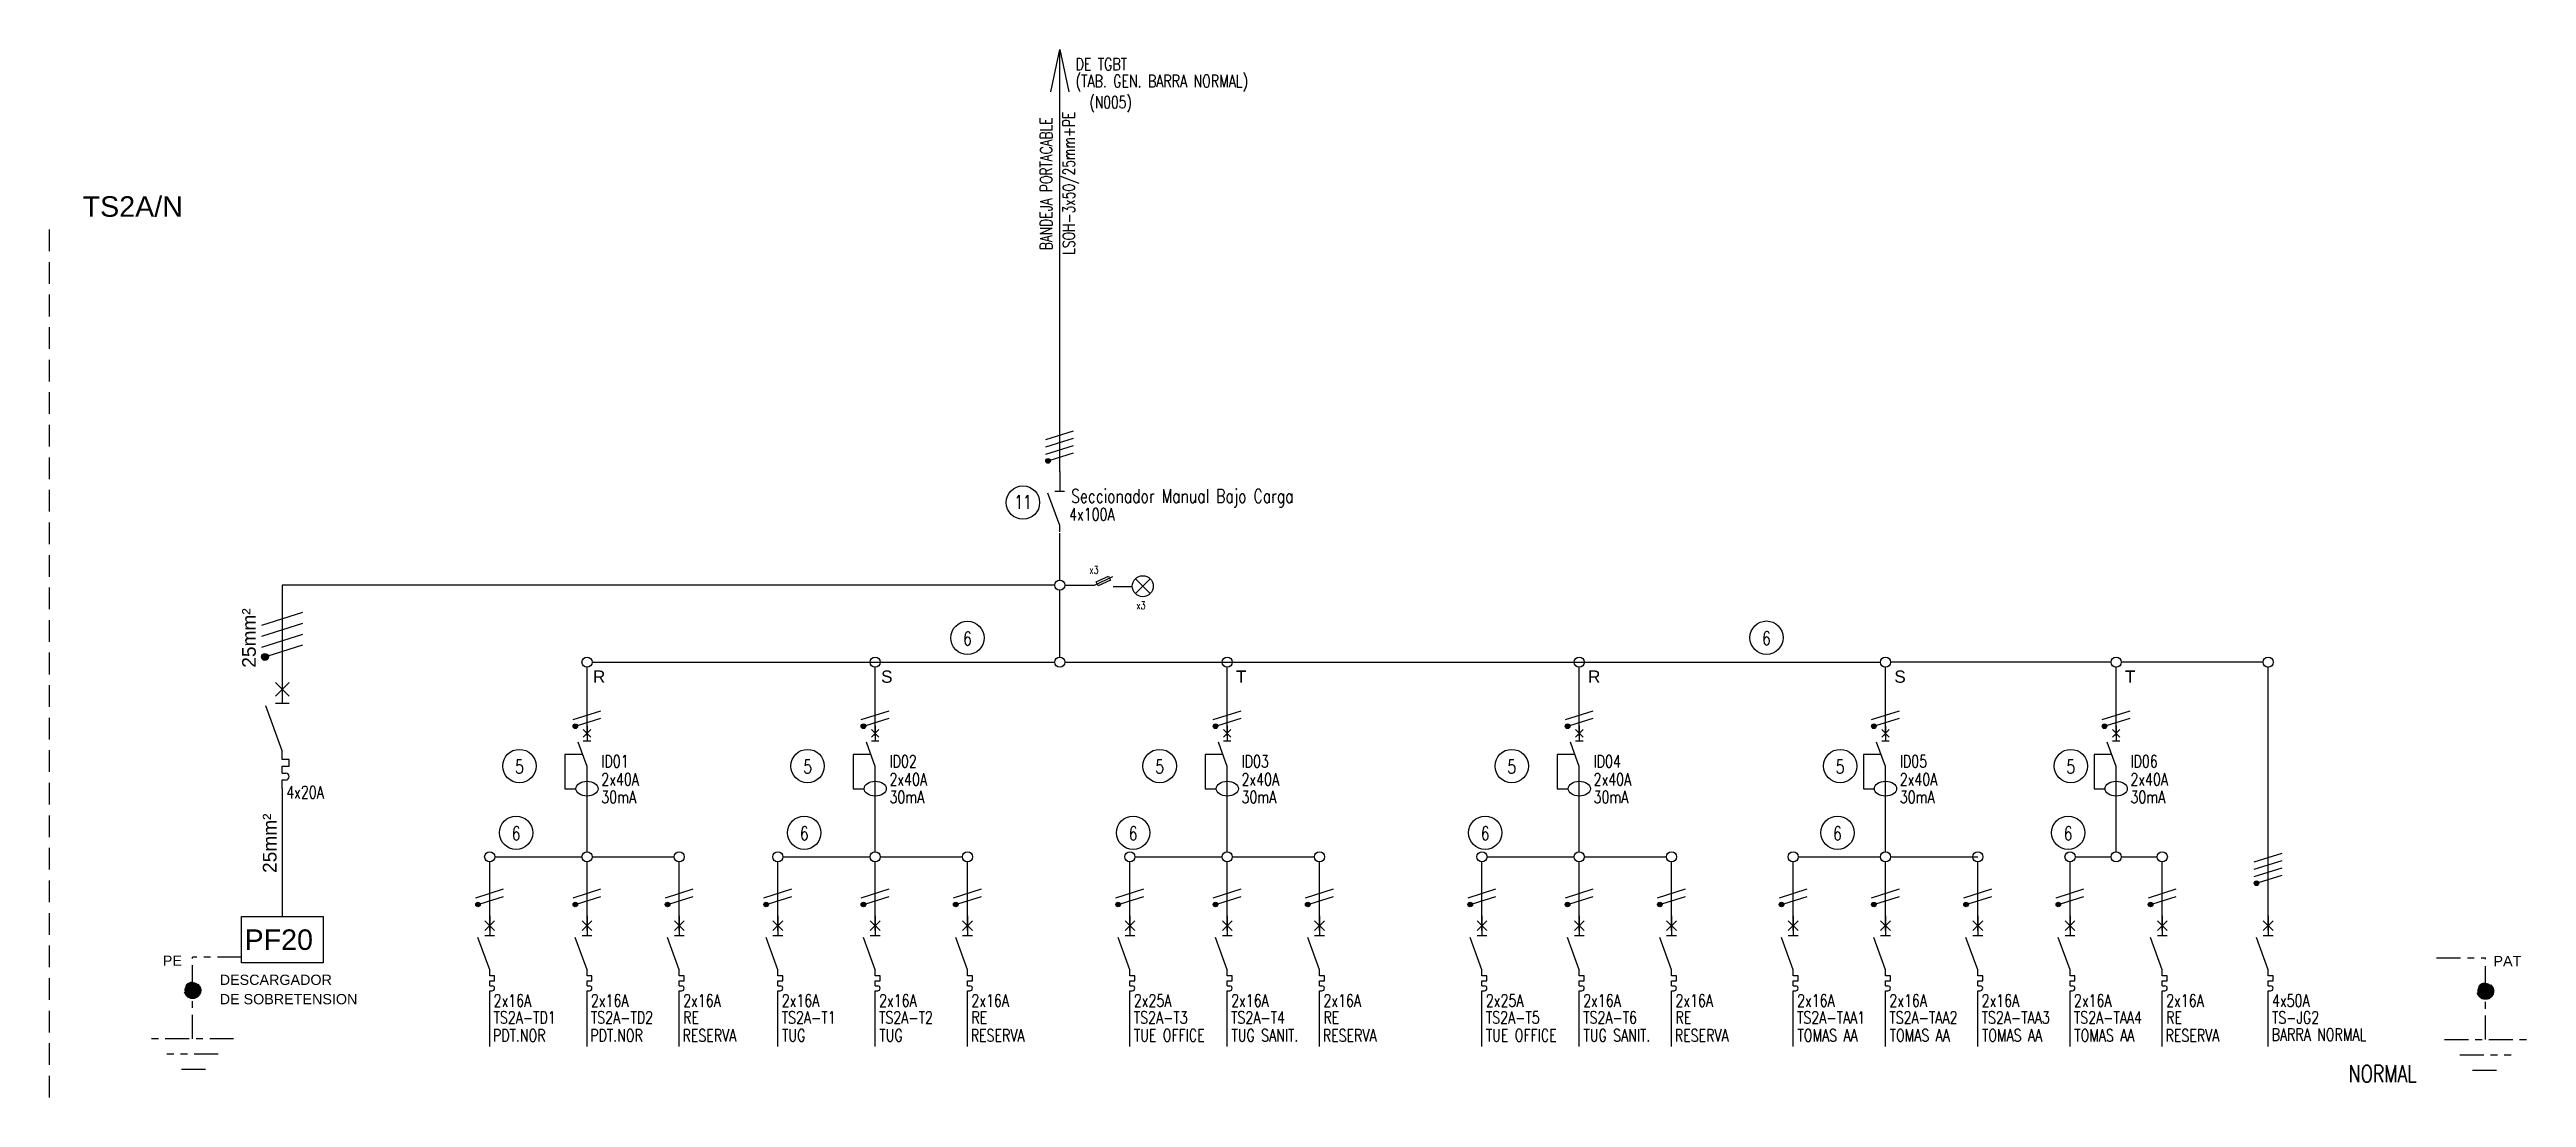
# Model space of a CAD drawing. Extents: x 3617.4 to 3653.6, y 1528 to 1543.3.
import ezdxf
from ezdxf.enums import TextEntityAlignment as Align

# ---------------------------------------------------------------- set-up
doc = ezdxf.new("R2010")
doc.units = 0
doc.linetypes.add('OCJ-ESQ UNI-CORREGIDOS IDO.br$0$DASHED', pattern=[19.05, 12.7, -6.35])
doc.linetypes.add('OCJ-ESQ UNI-CORREGIDOS IDO.br$0$EJE_5', pattern=[7.1, 5, -1, 0.1, -1])
for name, color, linetype in [('OCJ-ESQ UNI-CORREGIDOS IDO.br$0$00-IE', 1, 'Continuous'), ('OCJ-ESQ UNI-CORREGIDOS IDO.br$0$00-IE-CABLES', 10, 'Continuous'), ('OCJ-ESQ UNI-CORREGIDOS IDO.br$0$01-ELE-APARATOS', 170, 'Continuous'), ('OCJ-ESQ UNI-CORREGIDOS IDO.br$0$CABLES', 10, 'Continuous'), ('OCJ-ESQ UNI-CORREGIDOS IDO.br$0$ELECTRIC', 4, 'Continuous'), ('OCJ-ESQ UNI-CORREGIDOS IDO.br$0$PAT', 80, 'Continuous'), ('OCJ-ESQ UNI-CORREGIDOS IDO.br$0$TEXTO', 7, 'Continuous'), ('OCJ-ESQ UNI-CORREGIDOS IDO.br$0$Textos', 4, 'Continuous')]:
    doc.layers.add(name, color=color, linetype=linetype)
doc.styles.add('OCJ-ESQ UNI-CORREGIDOS IDO.br$0$ARIAL', font='Arial.ttf', dxfattribs={"height": 0.2})
doc.styles.add('OCJ-ESQ UNI-CORREGIDOS IDO.br$0$COTAS', font='SANSS___.TTF', dxfattribs={"width": 0.7})
doc.styles.add('OCJ-ESQ UNI-CORREGIDOS IDO.br$0$Electricidad', font='ROMANS.SHX', dxfattribs={"width": 0.75, "height": 0.175})
doc.styles.add('OCJ-ESQ UNI-CORREGIDOS IDO.br$0$Standard', font='Arial.ttf')

# ---------------------------------------------------------------- blocks, each defined once
blk = doc.blocks.new('OCJ-ESQ UNI-CORREGIDOS IDO.br$0$Unif-Interruptor-Term')
for p, q in [((0, -1.013), (0.045, -1.013)), ((0, -1.103), (0.045, -1.103))]:
    blk.add_line(p, q)
for points in [[(-0.09, 0.177), (0.09, -0.003)], [(-0.09, -0.003), (0.09, 0.177)], [(0, 0.267), (0, -0.093)], [(0, -0.72), (-0.215, -0.128)], [(-0.09, -0.093), (0.09, -0.093)], [(0, -0.833), (0, -0.72)], [(0, -0.923), (0.09, -0.923), (0.09, -0.833), (0, -0.833)], [(0, -1.013), (0, -0.923)], [(0, -1.215), (0, -1.103)]]:
    blk.add_lwpolyline(points)
blk.add_arc((0.045, -1.058), 0.045, 270, 90)
blk = doc.blocks.new('OCJ-ESQ UNI-CORREGIDOS IDO.br$0$Unif-Interruptor-Dif')
for points in [[(-0.068, 0.11), (0.068, -0.025)], [(-0.068, -0.025), (0.068, 0.11)], [(0, 0.177), (0, -0.093)], [(-0.081, -0.343), (-0.405, -0.343), (-0.405, -0.97), (-0.202, -0.97)], [(0, -0.565), (-0.162, -0.121)], [(-0.068, -0.093), (0.068, -0.093)], [(0, -1.308), (0, -0.565)]]:
    blk.add_lwpolyline(points)
blk.add_ellipse((0, -0.97), major_axis=(0.203, 0), ratio=0.670814)
blk = doc.blocks.new('OCJ-ESQ UNI-CORREGIDOS IDO.br$0$A$C7AFF483F')
for points in [[(0, 0.88), (0, 0.592)], [(0, 0.09), (-0.172, 0.564)], [(-0.072, 0.592), (0.072, 0.592)], [(0, 0), (0, 0.09)]]:
    blk.add_lwpolyline(points)
blk = doc.blocks.new('OCJ-ESQ UNI-CORREGIDOS IDO.br$0$ITM')
at = {"layer": 'OCJ-ESQ UNI-CORREGIDOS IDO.br$0$01-ELE-APARATOS'}
for p, q in [((0, 0.225), (0.05, 0.225)), ((0, 0.125), (0.05, 0.125))]:
    blk.add_line(p, q, dxfattribs=at)
for points in [[(-0.1, 1.55), (0.1, 1.35)], [(-0.1, 1.35), (0.1, 1.55)], [(0, 1.65), (0, 1.25)], [(0, 0.55), (-0.239, 1.208)], [(-0.1, 1.25), (0.1, 1.25)], [(0, 0.425), (0, 0.55)], [(0, 0.325), (0.1, 0.325), (0.1, 0.425), (0, 0.425)], [(0, 0.225), (0, 0.325)], [(0, 0), (0, 0.125)]]:
    blk.add_lwpolyline(points, dxfattribs=at)
blk.add_arc((0.05, 0.175), 0.05, 270, 90, dxfattribs=at)

msp = doc.modelspace()

# ---------------------------------------------------------------- hatches: boundary and pattern name
at = {"layer": 'OCJ-ESQ UNI-CORREGIDOS IDO.br$0$00-IE-CABLES'}
for points in [[(3631.943, 1537.269, 1), (3631.998, 1537.309, 1)], [(3625.026, 1533.387, 1), (3625.081, 1533.427, 1)], [(3629.243, 1533.387, 1), (3629.298, 1533.427, 1)], [(3634.394, 1533.387, 1), (3634.449, 1533.427, 1)], [(3639.545, 1533.387, 1), (3639.6, 1533.427, 1)], [(3644.026, 1533.387, 1), (3644.08, 1533.427, 1)], [(3647.401, 1533.387, 1), (3647.455, 1533.427, 1)], [(3649.624, 1531.09, 1), (3649.679, 1531.129, 1)], [(3623.602, 1530.78, 1), (3623.657, 1530.819, 1)], [(3625.027, 1530.78, 1), (3625.081, 1530.819, 1)], [(3626.377, 1530.78, 1), (3626.431, 1530.819, 1)], [(3627.819, 1530.78, 1), (3627.874, 1530.819, 1)], [(3629.243, 1530.78, 1), (3629.298, 1530.819, 1)], [(3630.593, 1530.78, 1), (3630.648, 1530.819, 1)], [(3632.97, 1530.78, 1), (3633.025, 1530.819, 1)], [(3634.394, 1530.78, 1), (3634.449, 1530.819, 1)], [(3635.744, 1530.78, 1), (3635.799, 1530.819, 1)], [(3638.121, 1530.78, 1), (3638.176, 1530.819, 1)], [(3639.545, 1530.78, 1), (3639.6, 1530.819, 1)], [(3640.895, 1530.78, 1), (3640.95, 1530.819, 1)], [(3642.676, 1530.78, 1), (3642.73, 1530.819, 1)], [(3644.026, 1530.78, 1), (3644.08, 1530.819, 1)], [(3645.376, 1530.78, 1), (3645.43, 1530.819, 1)], [(3646.726, 1530.78, 1), (3646.78, 1530.819, 1)], [(3648.076, 1530.78, 1), (3648.13, 1530.819, 1)]]:
    msp.add_hatch(color=256, dxfattribs=at).paths.add_polyline_path(points)
at = {"layer": 'OCJ-ESQ UNI-CORREGIDOS IDO.br$0$CABLES'}
msp.add_hatch(color=256, dxfattribs=at).paths.add_polyline_path([(3620.553, 1534.45, 1), (3620.472, 1534.391, 1)])
at = {"layer": 'OCJ-ESQ UNI-CORREGIDOS IDO.br$0$PAT', "linetype": 'OCJ-ESQ UNI-CORREGIDOS IDO.br$0$EJE_5', "ltscale": 0.07}
h = msp.add_hatch(color=256, dxfattribs=at)
h.paths.add_polyline_path([(3619.334, 1529.543), (3619.574, 1529.543, 1)])
h.paths.add_polyline_path([(3619.574, 1529.543), (3619.454, 1529.543), (3619.454, 1529.423, 0.414214)])
h.paths.add_polyline_path([(3619.454, 1529.543), (3619.334, 1529.543, 0.414214), (3619.454, 1529.423)])
h = msp.add_hatch(color=256, dxfattribs=at)
h.paths.add_polyline_path([(3653.123, 1529.531), (3652.883, 1529.531, -1)])
h.paths.add_polyline_path([(3652.883, 1529.531), (3653.003, 1529.531), (3653.003, 1529.411, -0.414214)])
h.paths.add_polyline_path([(3653.003, 1529.531), (3653.123, 1529.531, -0.414214), (3653.003, 1529.411)])

# ---------------------------------------------------------------- linework, layer by layer
at = {"layer": 'OCJ-ESQ UNI-CORREGIDOS IDO.br$0$00-IE'}
for p, q in [((3620.767, 1535.472), (3620.767, 1534.146)), ((3632.068, 1535.472), (3620.767, 1535.472)), ((3620.767, 1532.496), (3620.767, 1530.625))]:
    msp.add_line(p, q, dxfattribs=at)
for points in [[(3632.216, 1535.472), (3632.652, 1535.472), (3632.921, 1535.597)], [(3632.924, 1535.45), (3633.202, 1535.45)]]:
    msp.add_lwpolyline(points, dxfattribs=at)
msp.add_lwpolyline([(3632.676, 1535.518), (3632.857, 1535.601), (3632.884, 1535.543), (3632.703, 1535.46)], close=True, dxfattribs=at)
at = {"layer": 'OCJ-ESQ UNI-CORREGIDOS IDO.br$0$00-IE-CABLES'}
for p, q in [((3632.142, 1537.129), (3632.142, 1543.309)), ((3632.142, 1535.546), (3632.142, 1536.231)), ((3632.142, 1534.419), (3632.142, 1535.398)), ((3625.225, 1533.269), (3625.225, 1534.271)), ((3625.299, 1534.345), (3632.068, 1534.345)), ((3629.442, 1533.269), (3629.442, 1534.271)), ((3632.216, 1534.345), (3644.15, 1534.345)), ((3634.593, 1533.269), (3634.593, 1534.271)), ((3639.744, 1533.269), (3639.744, 1534.271)), ((3644.224, 1533.269), (3644.224, 1534.271)), ((3647.525, 1534.345), (3644.298, 1534.345)), ((3647.599, 1533.269), (3647.599, 1534.271)), ((3649.749, 1534.346), (3647.673, 1534.346)), ((3649.823, 1530.419), (3649.823, 1534.271)), ((3625.225, 1531.569), (3625.225, 1532.371)), ((3629.442, 1531.569), (3629.442, 1532.371)), ((3634.593, 1531.569), (3634.593, 1532.371)), ((3639.744, 1531.569), (3639.744, 1532.371)), ((3644.224, 1531.569), (3644.224, 1532.371)), ((3647.599, 1531.569), (3647.599, 1532.371)), ((3623.801, 1530.419), (3623.801, 1531.421)), ((3623.875, 1531.495), (3625.151, 1531.495)), ((3625.225, 1530.419), (3625.225, 1531.421)), ((3625.299, 1531.495), (3626.501, 1531.495)), ((3626.575, 1530.419), (3626.575, 1531.421)), ((3628.018, 1530.419), (3628.018, 1531.421)), ((3628.092, 1531.495), (3629.368, 1531.495)), ((3629.442, 1530.419), (3629.442, 1531.421)), ((3629.516, 1531.495), (3630.718, 1531.495)), ((3630.792, 1530.419), (3630.792, 1531.421)), ((3633.169, 1530.419), (3633.169, 1531.421)), ((3633.243, 1531.495), (3634.519, 1531.495)), ((3634.593, 1530.419), (3634.593, 1531.421)), ((3634.667, 1531.495), (3635.869, 1531.495)), ((3635.943, 1530.419), (3635.943, 1531.421)), ((3638.32, 1530.419), (3638.32, 1531.421)), ((3638.394, 1531.495), (3639.67, 1531.495)), ((3639.744, 1530.419), (3639.744, 1531.421)), ((3639.818, 1531.495), (3641.02, 1531.495)), ((3641.094, 1530.419), (3641.094, 1531.421)), ((3642.874, 1530.419), (3642.874, 1531.421)), ((3642.948, 1531.495), (3644.15, 1531.495)), ((3644.224, 1530.419), (3644.224, 1531.421)), ((3644.298, 1531.495), (3645.574, 1531.495)), ((3645.574, 1530.419), (3645.574, 1531.421)), ((3646.924, 1530.419), (3646.924, 1531.421)), ((3646.998, 1531.495), (3647.525, 1531.495)), ((3647.673, 1531.495), (3648.2, 1531.495)), ((3648.274, 1530.419), (3648.274, 1531.421)), ((3623.801, 1528.719), (3623.801, 1529.521)), ((3625.225, 1528.719), (3625.225, 1529.521)), ((3626.575, 1528.719), (3626.575, 1529.521)), ((3628.018, 1528.719), (3628.018, 1529.521)), ((3629.442, 1528.719), (3629.442, 1529.521)), ((3630.792, 1528.719), (3630.792, 1529.521)), ((3633.169, 1528.719), (3633.169, 1529.521)), ((3634.593, 1528.719), (3634.593, 1529.521)), ((3635.943, 1528.719), (3635.943, 1529.521)), ((3638.32, 1528.719), (3638.32, 1529.521)), ((3639.744, 1528.719), (3639.744, 1529.521)), ((3641.094, 1528.719), (3641.094, 1529.521)), ((3642.874, 1528.719), (3642.874, 1529.521)), ((3644.224, 1528.719), (3644.224, 1529.521)), ((3645.574, 1528.719), (3645.574, 1529.521)), ((3646.924, 1528.719), (3646.924, 1529.521)), ((3648.274, 1528.719), (3648.274, 1529.521)), ((3649.823, 1528.719), (3649.823, 1529.521))]:
    msp.add_line(p, q, dxfattribs=at)
for points in [[(3632.011, 1542.691), (3632.142, 1543.309), (3632.273, 1542.691)], [(3631.938, 1537.603), (3632.345, 1537.732)], [(3631.938, 1537.495), (3632.345, 1537.624)], [(3631.938, 1537.387), (3632.345, 1537.516)], [(3632.003, 1537.299), (3632.345, 1537.408)], [(3625.022, 1533.505), (3625.429, 1533.634)], [(3625.086, 1533.417), (3625.429, 1533.526)], [(3629.238, 1533.505), (3629.645, 1533.634)], [(3629.303, 1533.417), (3629.645, 1533.526)], [(3634.389, 1533.505), (3634.796, 1533.634)], [(3634.454, 1533.417), (3634.796, 1533.526)], [(3639.54, 1533.505), (3639.947, 1533.634)], [(3639.604, 1533.417), (3639.947, 1533.526)], [(3644.021, 1533.505), (3644.428, 1533.634)], [(3644.085, 1533.417), (3644.428, 1533.526)], [(3647.396, 1533.505), (3647.803, 1533.634)], [(3647.46, 1533.417), (3647.803, 1533.526)], [(3649.619, 1531.423), (3650.026, 1531.552)], [(3649.619, 1531.315), (3650.026, 1531.444)], [(3649.619, 1531.207), (3650.026, 1531.336)], [(3649.684, 1531.12), (3650.026, 1531.228)], [(3623.598, 1530.897), (3624.005, 1531.026)], [(3623.662, 1530.81), (3624.005, 1530.918)], [(3625.022, 1530.897), (3625.429, 1531.026)], [(3625.086, 1530.81), (3625.429, 1530.918)], [(3626.372, 1530.897), (3626.779, 1531.026)], [(3626.436, 1530.81), (3626.779, 1530.918)], [(3627.814, 1530.897), (3628.221, 1531.026)], [(3627.879, 1530.81), (3628.221, 1530.918)], [(3629.238, 1530.897), (3629.645, 1531.026)], [(3629.303, 1530.81), (3629.645, 1530.918)], [(3630.588, 1530.897), (3630.995, 1531.026)], [(3630.653, 1530.81), (3630.995, 1530.918)], [(3632.965, 1530.897), (3633.372, 1531.026)], [(3633.029, 1530.81), (3633.372, 1530.918)], [(3634.389, 1530.897), (3634.796, 1531.026)], [(3634.454, 1530.81), (3634.796, 1530.918)], [(3635.739, 1530.897), (3636.146, 1531.026)], [(3635.804, 1530.81), (3636.146, 1530.918)], [(3638.116, 1530.897), (3638.523, 1531.026)], [(3638.18, 1530.81), (3638.523, 1530.918)], [(3639.54, 1530.897), (3639.947, 1531.026)], [(3639.604, 1530.81), (3639.947, 1530.918)], [(3640.89, 1530.897), (3641.297, 1531.026)], [(3640.954, 1530.81), (3641.297, 1530.918)], [(3642.671, 1530.897), (3643.078, 1531.026)], [(3642.735, 1530.81), (3643.078, 1530.918)], [(3644.021, 1530.897), (3644.428, 1531.026)], [(3644.085, 1530.81), (3644.428, 1530.918)], [(3645.371, 1530.897), (3645.778, 1531.026)], [(3645.435, 1530.81), (3645.778, 1530.918)], [(3646.721, 1530.897), (3647.128, 1531.026)], [(3646.785, 1530.81), (3647.128, 1530.918)], [(3648.071, 1530.897), (3648.478, 1531.026)], [(3648.135, 1530.81), (3648.478, 1530.918)]]:
    msp.add_lwpolyline(points, dxfattribs=at)
at = {"layer": 'OCJ-ESQ UNI-CORREGIDOS IDO.br$0$00-IE-CABLES', "color": 3}
msp.add_lwpolyline([(3620.168, 1530.625), (3621.365, 1530.625), (3621.365, 1529.943), (3620.168, 1529.943)], close=True, dxfattribs=at)
at = {"layer": 'OCJ-ESQ UNI-CORREGIDOS IDO.br$0$00-IE-CABLES'}
for centre, radius in [((3631.97, 1537.289), 0.0338), ((3632.142, 1535.472), 0.0741), ((3625.225, 1534.345), 0.0741), ((3629.442, 1534.345), 0.0741), ((3632.142, 1534.345), 0.0741), ((3634.593, 1534.345), 0.0741), ((3639.744, 1534.345), 0.0741), ((3644.224, 1534.345), 0.0741), ((3647.599, 1534.345), 0.0741), ((3647.599, 1534.345), 0.0741), ((3649.823, 1534.345), 0.0741), ((3625.054, 1533.407), 0.0338), ((3629.27, 1533.407), 0.0338), ((3634.421, 1533.407), 0.0338), ((3639.572, 1533.407), 0.0338), ((3644.053, 1533.407), 0.0338), ((3647.428, 1533.407), 0.0338), ((3623.801, 1531.495), 0.0741), ((3625.225, 1531.495), 0.0741), ((3626.575, 1531.495), 0.0741), ((3628.018, 1531.495), 0.0741), ((3629.442, 1531.495), 0.0741), ((3630.792, 1531.495), 0.0741), ((3633.169, 1531.495), 0.0741), ((3634.593, 1531.495), 0.0741), ((3635.943, 1531.495), 0.0741), ((3638.32, 1531.495), 0.0741), ((3639.744, 1531.495), 0.0741), ((3641.094, 1531.495), 0.0741), ((3642.874, 1531.495), 0.0741), ((3644.224, 1531.495), 0.0741), ((3645.574, 1531.495), 0.0741), ((3646.924, 1531.495), 0.0741), ((3647.599, 1531.495), 0.0741), ((3648.274, 1531.495), 0.0741), ((3649.652, 1531.11), 0.0338), ((3623.63, 1530.799), 0.0338), ((3625.054, 1530.799), 0.0338), ((3626.404, 1530.799), 0.0338), ((3627.846, 1530.799), 0.0338), ((3629.27, 1530.799), 0.0338), ((3630.62, 1530.799), 0.0338), ((3632.997, 1530.799), 0.0338), ((3634.421, 1530.799), 0.0338), ((3635.771, 1530.799), 0.0338), ((3638.148, 1530.799), 0.0338), ((3639.572, 1530.799), 0.0338), ((3640.922, 1530.799), 0.0338), ((3642.703, 1530.799), 0.0338), ((3644.053, 1530.799), 0.0338), ((3645.403, 1530.799), 0.0338), ((3646.753, 1530.799), 0.0338), ((3648.103, 1530.799), 0.0338)]:
    msp.add_circle(centre, radius, dxfattribs=at)
at = {"layer": 'OCJ-ESQ UNI-CORREGIDOS IDO.br$0$01-ELE-APARATOS'}
for p, q in [((3633.466, 1535.347), (3633.248, 1535.565)), ((3633.248, 1535.347), (3633.466, 1535.565))]:
    msp.add_line(p, q, dxfattribs=at)
msp.add_circle((3633.357, 1535.456), 0.154, dxfattribs=at)
at = {"layer": 'OCJ-ESQ UNI-CORREGIDOS IDO.br$0$CABLES'}
for points in [[(3620.465, 1534.886), (3621.068, 1535.076)], [(3620.465, 1534.726), (3621.068, 1534.916)], [(3620.465, 1534.566), (3621.068, 1534.756)], [(3620.561, 1534.436), (3621.068, 1534.596)]]:
    msp.add_lwpolyline(points, dxfattribs=at)
msp.add_circle((3620.513, 1534.421), 0.05, dxfattribs=at)
at = {"layer": 'OCJ-ESQ UNI-CORREGIDOS IDO.br$0$ELECTRIC', "linetype": 'OCJ-ESQ UNI-CORREGIDOS IDO.br$0$DASHED', "ltscale": 0.025}
msp.add_line((3617.361, 1527.975), (3617.361, 1540.694), dxfattribs=at)
at = {"layer": 'OCJ-ESQ UNI-CORREGIDOS IDO.br$0$PAT', "linetype": 'OCJ-ESQ UNI-CORREGIDOS IDO.br$0$EJE_5', "ltscale": 0.07}
for p, q in [((3620.168, 1530.03), (3619.454, 1530.03)), ((3619.454, 1529.56), (3619.454, 1530.03)), ((3652.288, 1530.018), (3653.003, 1530.018)), ((3653.003, 1529.548), (3653.003, 1530.018)), ((3619.454, 1528.835), (3619.454, 1529.543)), ((3653.003, 1528.823), (3653.003, 1529.531)), ((3620.054, 1528.835), (3618.854, 1528.835)), ((3652.403, 1528.823), (3653.603, 1528.823)), ((3619.829, 1528.61), (3619.079, 1528.61)), ((3619.641, 1528.385), (3619.266, 1528.385)), ((3652.628, 1528.598), (3653.378, 1528.598)), ((3652.815, 1528.373), (3653.19, 1528.373))]:
    msp.add_line(p, q, dxfattribs=at)
for centre in [(3619.454, 1529.543), (3619.454, 1529.543), (3653.003, 1529.531), (3653.003, 1529.531)]:
    msp.add_circle(centre, 0.12, dxfattribs=at)
at = {"layer": 'OCJ-ESQ UNI-CORREGIDOS IDO.br$0$TEXTO'}
for centre in [(3631.604, 1536.68), (3630.792, 1534.699), (3642.483, 1534.703), (3624.236, 1532.825), (3628.453, 1532.825), (3633.604, 1532.825), (3638.755, 1532.825), (3643.561, 1532.825), (3646.936, 1532.825), (3624.188, 1531.848), (3628.404, 1531.848), (3633.216, 1531.848), (3638.367, 1531.848), (3643.522, 1531.848), (3646.897, 1531.848)]:
    msp.add_circle(centre, 0.244, dxfattribs=at)

# ---------------------------------------------------------------- block references
at = {"layer": 'OCJ-ESQ UNI-CORREGIDOS IDO.br$0$01-ELE-APARATOS'}
for name, p in [('OCJ-ESQ UNI-CORREGIDOS IDO.br$0$A$C7AFF483F', (3632.142, 1536.254)), ('OCJ-ESQ UNI-CORREGIDOS IDO.br$0$ITM', (3620.767, 1532.496))]:
    msp.add_blockref(name, p, dxfattribs=at)
at = {"layer": 'OCJ-ESQ UNI-CORREGIDOS IDO.br$0$01-ELE-APARATOS', "xscale": 0.7999999999999546, "yscale": 0.7999999999999546, "zscale": 0.7999999999999546}
for name, p in [('OCJ-ESQ UNI-CORREGIDOS IDO.br$0$Unif-Interruptor-Dif', (3625.225, 1533.269)), ('OCJ-ESQ UNI-CORREGIDOS IDO.br$0$Unif-Interruptor-Dif', (3629.442, 1533.269)), ('OCJ-ESQ UNI-CORREGIDOS IDO.br$0$Unif-Interruptor-Dif', (3634.593, 1533.269)), ('OCJ-ESQ UNI-CORREGIDOS IDO.br$0$Unif-Interruptor-Dif', (3639.744, 1533.269)), ('OCJ-ESQ UNI-CORREGIDOS IDO.br$0$Unif-Interruptor-Dif', (3644.224, 1533.269)), ('OCJ-ESQ UNI-CORREGIDOS IDO.br$0$Unif-Interruptor-Dif', (3647.599, 1533.269)), ('OCJ-ESQ UNI-CORREGIDOS IDO.br$0$Unif-Interruptor-Term', (3623.801, 1530.419)), ('OCJ-ESQ UNI-CORREGIDOS IDO.br$0$Unif-Interruptor-Term', (3625.225, 1530.419)), ('OCJ-ESQ UNI-CORREGIDOS IDO.br$0$Unif-Interruptor-Term', (3626.575, 1530.419)), ('OCJ-ESQ UNI-CORREGIDOS IDO.br$0$Unif-Interruptor-Term', (3628.018, 1530.419)), ('OCJ-ESQ UNI-CORREGIDOS IDO.br$0$Unif-Interruptor-Term', (3629.442, 1530.419)), ('OCJ-ESQ UNI-CORREGIDOS IDO.br$0$Unif-Interruptor-Term', (3630.792, 1530.419)), ('OCJ-ESQ UNI-CORREGIDOS IDO.br$0$Unif-Interruptor-Term', (3633.169, 1530.419)), ('OCJ-ESQ UNI-CORREGIDOS IDO.br$0$Unif-Interruptor-Term', (3634.593, 1530.419)), ('OCJ-ESQ UNI-CORREGIDOS IDO.br$0$Unif-Interruptor-Term', (3635.943, 1530.419)), ('OCJ-ESQ UNI-CORREGIDOS IDO.br$0$Unif-Interruptor-Term', (3638.32, 1530.419)), ('OCJ-ESQ UNI-CORREGIDOS IDO.br$0$Unif-Interruptor-Term', (3639.744, 1530.419)), ('OCJ-ESQ UNI-CORREGIDOS IDO.br$0$Unif-Interruptor-Term', (3641.094, 1530.419)), ('OCJ-ESQ UNI-CORREGIDOS IDO.br$0$Unif-Interruptor-Term', (3642.874, 1530.419)), ('OCJ-ESQ UNI-CORREGIDOS IDO.br$0$Unif-Interruptor-Term', (3644.224, 1530.419)), ('OCJ-ESQ UNI-CORREGIDOS IDO.br$0$Unif-Interruptor-Term', (3645.574, 1530.419)), ('OCJ-ESQ UNI-CORREGIDOS IDO.br$0$Unif-Interruptor-Term', (3646.924, 1530.419)), ('OCJ-ESQ UNI-CORREGIDOS IDO.br$0$Unif-Interruptor-Term', (3648.274, 1530.419)), ('OCJ-ESQ UNI-CORREGIDOS IDO.br$0$Unif-Interruptor-Term', (3649.823, 1530.419))]:
    msp.add_blockref(name, p, dxfattribs=at)

# ---------------------------------------------------------------- texts
at = {"layer": 'OCJ-ESQ UNI-CORREGIDOS IDO.br$0$TEXTO', "style": 'OCJ-ESQ UNI-CORREGIDOS IDO.br$0$Electricidad', "width": 0.75}
for s, height, p in [('DE TGBT', 0.18, (3632.374, 1543.005)), ('(TAB. GEN. BARRA NORMAL)', 0.18, (3632.374, 1542.757)), ('11', 0.2, (3631.476, 1536.586)), ('Seccionador Manual Bajo Carga', 0.2, (3632.309, 1536.675)), ('4x100A', 0.18, (3632.28, 1536.418)), ('x3', 0.1118, (3632.578, 1535.639)), ('x3', 0.1118, (3633.264, 1535.121)), ('6', 0.2, (3630.728, 1534.589)), ('6', 0.2, (3642.419, 1534.593)), ('5', 0.2, (3624.172, 1532.715)), ('2x40A', 0.18, (3625.434, 1532.539)), ('ID01', 0.18, (3625.434, 1532.803)), ('5', 0.2, (3628.389, 1532.715)), ('2x40A', 0.18, (3629.651, 1532.539)), ('ID02', 0.18, (3629.651, 1532.803)), ('5', 0.2, (3633.54, 1532.715)), ('2x40A', 0.18, (3634.802, 1532.539)), ('ID03', 0.18, (3634.802, 1532.803)), ('5', 0.2, (3638.691, 1532.715)), ('2x40A', 0.18, (3639.953, 1532.539)), ('ID04', 0.18, (3639.953, 1532.803)), ('5', 0.2, (3643.497, 1532.715)), ('2x40A', 0.18, (3644.433, 1532.539)), ('ID05', 0.18, (3644.433, 1532.803)), ('5', 0.2, (3646.872, 1532.715)), ('2x40A', 0.18, (3647.808, 1532.539)), ('ID06', 0.18, (3647.808, 1532.803)), ('4x20A', 0.18, (3620.824, 1532.352)), ('30mA', 0.18, (3625.434, 1532.282)), ('30mA', 0.18, (3629.651, 1532.282)), ('30mA', 0.18, (3634.802, 1532.282)), ('30mA', 0.18, (3639.953, 1532.282)), ('30mA', 0.18, (3644.433, 1532.282)), ('30mA', 0.18, (3647.808, 1532.282)), ('6', 0.2, (3624.124, 1531.738)), ('6', 0.2, (3628.34, 1531.738)), ('6', 0.2, (3633.152, 1531.738)), ('6', 0.2, (3638.303, 1531.738)), ('6', 0.2, (3643.458, 1531.738)), ('6', 0.2, (3646.833, 1531.738)), ('2x16A', 0.18, (3623.858, 1529.303)), ('2x16A', 0.18, (3625.282, 1529.303)), ('2x16A', 0.18, (3626.632, 1529.303)), ('2x16A', 0.18, (3628.075, 1529.303)), ('2x16A', 0.18, (3629.499, 1529.303)), ('2x16A', 0.18, (3630.849, 1529.303)), ('2x25A', 0.18, (3633.226, 1529.303)), ('2x16A', 0.18, (3634.65, 1529.303)), ('2x16A', 0.18, (3636, 1529.303)), ('2x25A', 0.18, (3638.377, 1529.303)), ('2x16A', 0.18, (3639.801, 1529.303)), ('2x16A', 0.18, (3641.151, 1529.303)), ('2x16A', 0.18, (3642.931, 1529.303)), ('2x16A', 0.18, (3644.281, 1529.303)), ('2x16A', 0.18, (3645.631, 1529.303)), ('2x16A', 0.18, (3646.981, 1529.303)), ('2x16A', 0.18, (3648.331, 1529.303)), ('4x50A', 0.18, (3649.88, 1529.303)), ('TS2A-TD1', 0.18, (3623.858, 1529.055)), ('TS2A-TD2', 0.18, (3625.282, 1529.055)), ('RE', 0.18, (3626.632, 1529.055)), ('TS2A-T1', 0.18, (3628.075, 1529.055)), ('TS2A-T2', 0.18, (3629.499, 1529.055)), ('RE', 0.18, (3630.849, 1529.055)), ('TS2A-T3', 0.18, (3633.226, 1529.055)), ('TS2A-T4', 0.18, (3634.65, 1529.055)), ('RE', 0.18, (3636, 1529.055)), ('TS2A-T5', 0.18, (3638.377, 1529.055)), ('TS2A-T6', 0.18, (3639.801, 1529.055)), ('RE', 0.18, (3641.151, 1529.055)), ('TS2A-TAA1', 0.18, (3642.931, 1529.055)), ('TS2A-TAA2', 0.18, (3644.281, 1529.055)), ('TS2A-TAA3', 0.18, (3645.631, 1529.055)), ('TS2A-TAA4', 0.18, (3646.981, 1529.055)), ('RE', 0.18, (3648.331, 1529.055)), ('TS-JG2', 0.18, (3649.88, 1529.055)), ('PDT.NOR', 0.18, (3623.849, 1528.792)), ('PDT.NOR', 0.18, (3625.273, 1528.792)), ('RESERVA', 0.18, (3626.623, 1528.792)), ('TUG', 0.18, (3628.079, 1528.795)), ('TUG', 0.18, (3629.503, 1528.795)), ('RESERVA', 0.18, (3630.84, 1528.792)), ('TUE OFFICE', 0.18, (3633.227, 1528.796)), ('TUG SANIT.', 0.18, (3634.654, 1528.795)), ('RESERVA', 0.18, (3635.991, 1528.792)), ('TUE OFFICE', 0.18, (3638.377, 1528.796)), ('TUG SANIT.', 0.18, (3639.805, 1528.795)), ('RESERVA', 0.18, (3641.142, 1528.792)), ('TOMAS AA', 0.18, (3642.936, 1528.795)), ('TOMAS AA', 0.18, (3644.286, 1528.795)), ('TOMAS AA', 0.18, (3645.636, 1528.795)), ('TOMAS AA', 0.18, (3646.986, 1528.795)), ('RESERVA', 0.18, (3648.322, 1528.792)), ('BARRA NORMAL', 0.18, (3649.874, 1528.806))]:
    msp.add_text(s, height=height, dxfattribs=at).set_placement(p)
msp.add_text('(N005)', height=0.175, dxfattribs=at).set_placement((3632.886, 1542.45), align=Align.CENTER)
for s, p in [('BANDEJA PORTACABLE', (3632.031, 1541.345)), ('LSOH-3x50/25mm+PE', (3632.363, 1541.355))]:
    msp.add_text(s, height=0.175, rotation=90, dxfattribs=at).set_placement(p, align=Align.CENTER)
at = {"layer": 'OCJ-ESQ UNI-CORREGIDOS IDO.br$0$TEXTO'}
for s, height, style, p in [('TS2A/N', 0.3, 'OCJ-ESQ UNI-CORREGIDOS IDO.br$0$ARIAL', (3617.845, 1540.862)), ('R', 0.18, 'OCJ-ESQ UNI-CORREGIDOS IDO.br$0$Standard', (3625.312, 1534.043)), ('S', 0.18, 'OCJ-ESQ UNI-CORREGIDOS IDO.br$0$Standard', (3629.528, 1534.043)), ('T', 0.18, 'OCJ-ESQ UNI-CORREGIDOS IDO.br$0$Standard', (3634.721, 1534.043)), ('R', 0.18, 'OCJ-ESQ UNI-CORREGIDOS IDO.br$0$Standard', (3639.872, 1534.043)), ('S', 0.18, 'OCJ-ESQ UNI-CORREGIDOS IDO.br$0$Standard', (3644.353, 1534.043)), ('T', 0.18, 'OCJ-ESQ UNI-CORREGIDOS IDO.br$0$Standard', (3647.728, 1534.043)), ('PE', 0.15, 'OCJ-ESQ UNI-CORREGIDOS IDO.br$0$ARIAL', (3619.018, 1529.902)), ('DESCARGADOR ', 0.15, 'OCJ-ESQ UNI-CORREGIDOS IDO.br$0$ARIAL', (3619.851, 1529.622)), ('PAT', 0.15, 'OCJ-ESQ UNI-CORREGIDOS IDO.br$0$ARIAL', (3653.12, 1529.896)), ('DE SOBRETENSION', 0.15, 'OCJ-ESQ UNI-CORREGIDOS IDO.br$0$ARIAL', (3619.851, 1529.339))]:
    msp.add_text(s, height=height, dxfattribs=dict(at, style=style)).set_placement(p)
at = {"layer": 'OCJ-ESQ UNI-CORREGIDOS IDO.br$0$TEXTO', "style": 'OCJ-ESQ UNI-CORREGIDOS IDO.br$0$ARIAL'}
for p in [(3620.379, 1534.698), (3620.682, 1531.695)]:
    msp.add_text('25mm²', height=0.2, rotation=90, dxfattribs=at).set_placement(p, align=Align.CENTER)
at = {"layer": 'OCJ-ESQ UNI-CORREGIDOS IDO.br$0$TEXTO', "style": 'OCJ-ESQ UNI-CORREGIDOS IDO.br$0$Electricidad', "width": 0.75}
msp.add_text('NORMAL', height=0.25, dxfattribs=at).set_placement((3651.998, 1528.197), align=Align.RIGHT)
at = {"layer": 'OCJ-ESQ UNI-CORREGIDOS IDO.br$0$Textos', "style": 'OCJ-ESQ UNI-CORREGIDOS IDO.br$0$COTAS'}
msp.add_text('PF20', height=0.3, dxfattribs=at).set_placement((3620.214, 1530.134))

doc.saveas('drawing.dxf')
